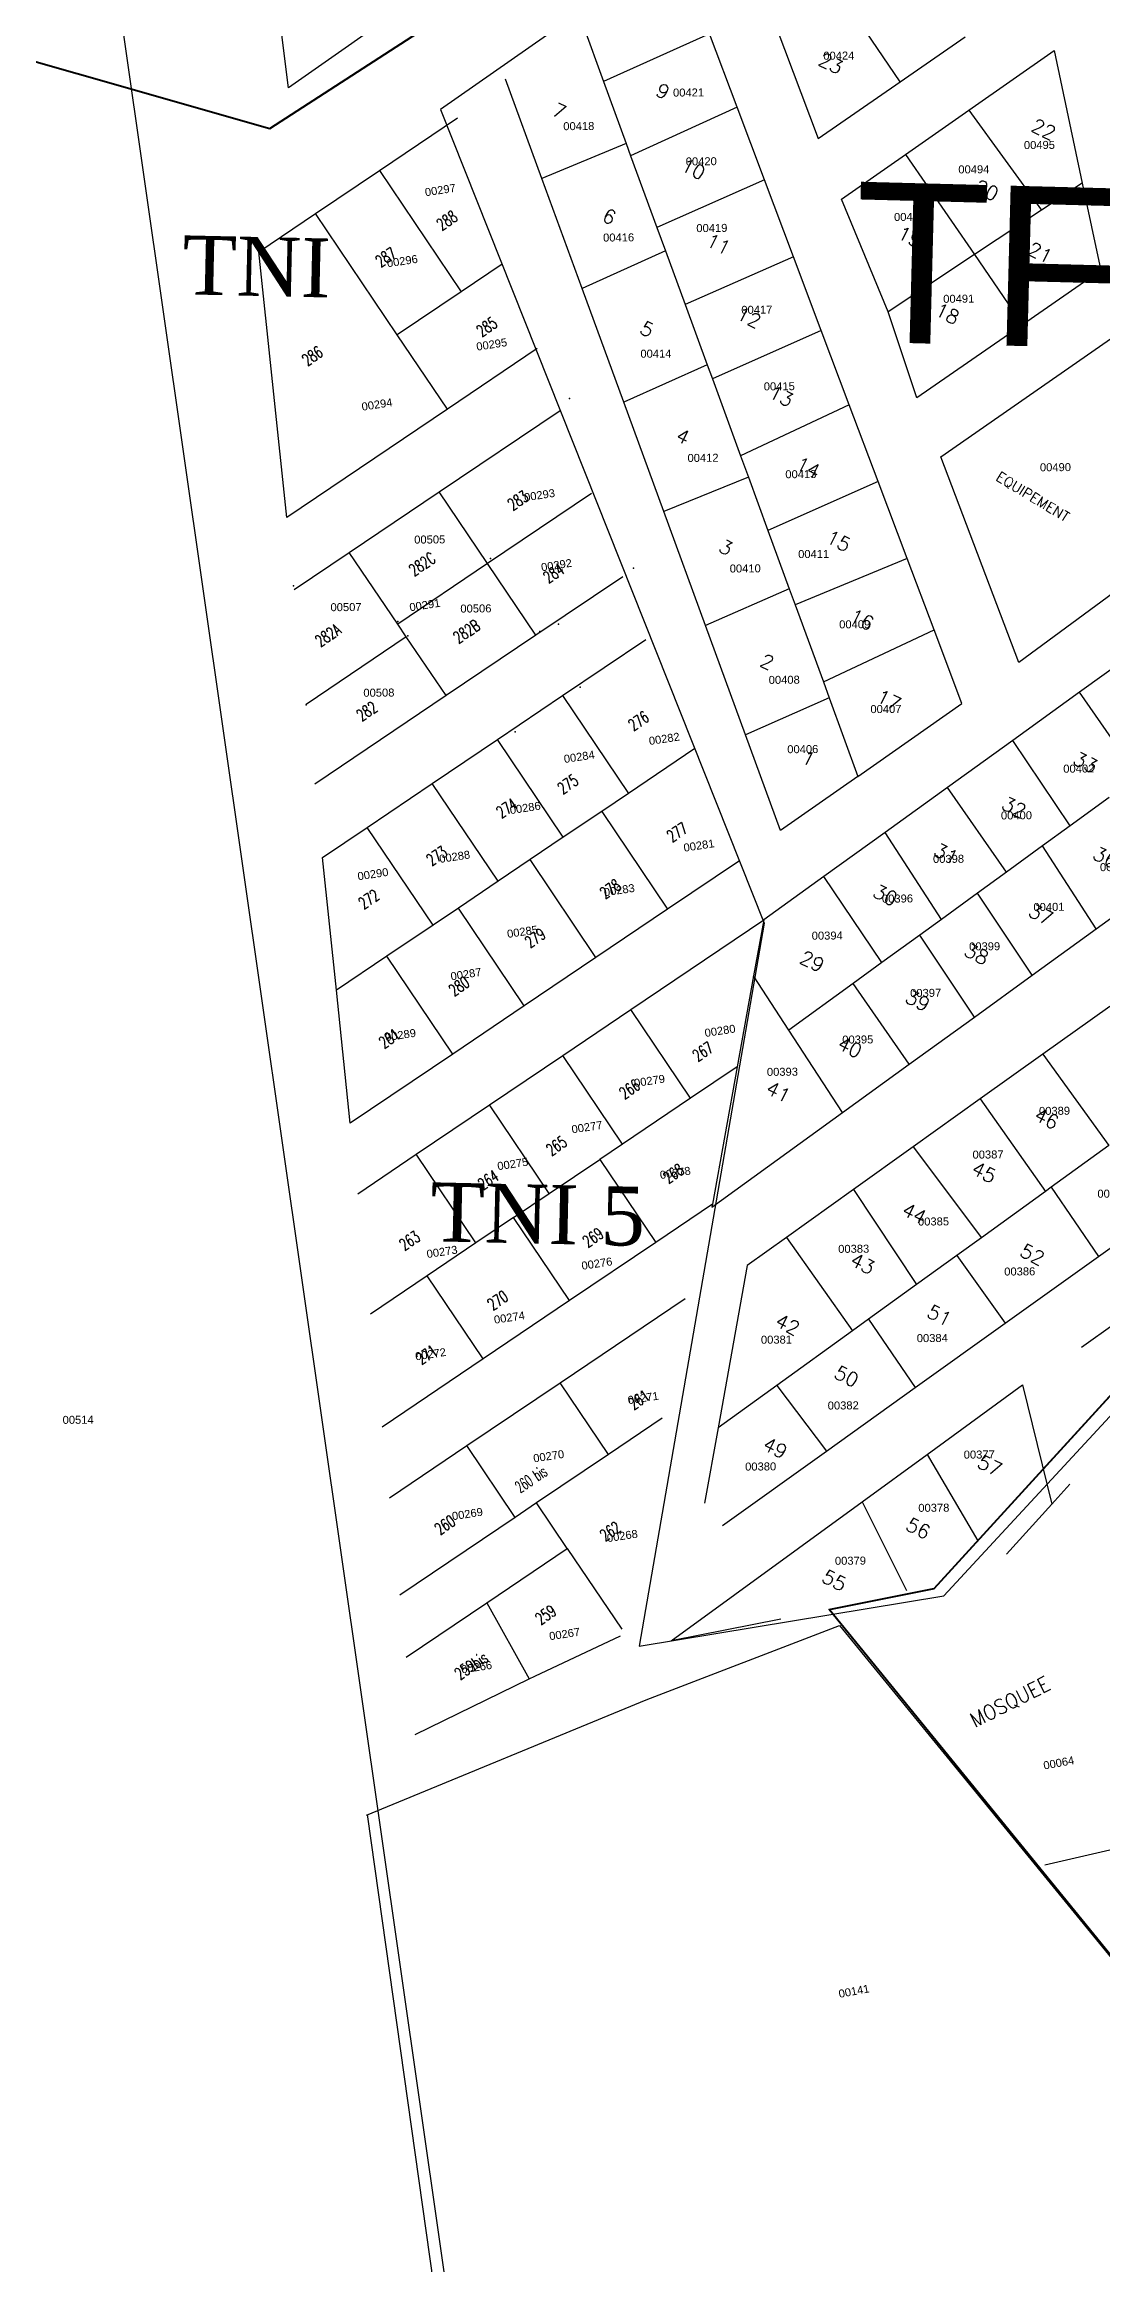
# Model space of a CAD drawing. Header units: metres. Extents: x 0 to 1324930, y 0 to 1631912.
# Drawn here: x 252953.2 to 253085.4, y 1630108.1 to 1630385.5 of the extents above; entities that cross this region are included whole.
import ezdxf
from ezdxf.enums import TextEntityAlignment as Align

# ---------------------------------------------------------------- set-up
doc = ezdxf.new("R2010")
doc.units = ezdxf.units.M
doc.header["$MEASUREMENT"] = 0
for name, color, linetype, lineweight in [('11', 7, 'Continuous', 0), ('ASSIETTE IMMAT', 7, 'Continuous', 0), ('Numero Titre Foncier', 4, 'Continuous', 0), ('TopoAlt', 3, 'Continuous', 0), ('TopoMat', 4, 'Continuous', 0)]:
    doc.layers.add(name, color=color, linetype=linetype, lineweight=lineweight)
for name, color, linetype in [('A_revoir_niveau_0', 7, 'Continuous'), ('historique_numero_parcelle', 7, 'Continuous'), ('limites_parcelles', 7, 'Continuous'), ('limites_sections', 7, 'Continuous'), ('limites_tf', 7, 'Continuous'), ('numero_lot', 7, 'Continuous'), ('numero_parcelle', 7, 'Continuous'), ('toponymie', 7, 'Continuous')]:
    doc.layers.add(name, color=color, linetype=linetype)
doc.styles.add('Annotative', font='romans.shx')
doc.styles.get("Standard").update_dxf_attribs({"font": 'txt.shx'})
doc.styles.add('Style-Arial', font='arial.ttf')
doc.styles.add('Style-FANCY', font='times.ttf')
doc.styles.add('Style-STANDARD', font='STANDARD.shx')

# ---------------------------------------------------------------- blocks, each defined once
blk = doc.blocks.new('TCPOINT_181')
at = {"color": 0}
blk.add_point((0, 0), dxfattribs=at)
at = {"layer": 'TopoAlt', "color": 0}
blk.add_attdef('ALT', text='', height=0.0015, dxfattribs=at).set_placement((0.0005, -0.0005), align=Align.TOP_LEFT)
at = {"layer": 'TopoMat', "color": 0}
blk.add_attdef('MAT', (0.0005, 0.0005), '', height=0.0015, dxfattribs=at)

msp = doc.modelspace()

# ---------------------------------------------------------------- linework, layer by layer
at = {"layer": 'A_revoir_niveau_0', "color": 0, "lineweight": 30}
msp.add_line((253064.47847, 1630192.47348, -1.032), (253127.17261, 1630261.11859, -1.032), dxfattribs=at)
at = {"layer": 'ASSIETTE IMMAT', "color": 2, "linetype": 'Continuous', "lineweight": 40}
msp.add_polyline3d([(253034.12191, 1629832.13926, 2.15992), (253017.23959, 1629997.64119, 1.16052), (253130.3778, 1629983.16094, 1.47266), (253107.12683, 1630079.57534, 0.86346), (253106.11178, 1630094.93864, 0.7718), (253095.88822, 1630135.18078, 0.51648), (253051.32866, 1630189.86855, 0.1078), (253064.47615, 1630192.48019, 0.11903), (253127.17084, 1630261.1237, -0.15523), (253240.32335, 1630302.58319, -0.16938), (253240.40206, 1630306.97036, -0.19482), (253214.44124, 1630371.06528, -0.62094), (253249.1608, 1630445.54933, -0.98556)], dxfattribs=at)
at = {"layer": 'limites_parcelles'}
for p, q in [((252983.738, 1630380.09278), (252981.20581, 1630399.92271)), ((253003.15646, 1630393.70205), (252983.738, 1630380.09278)), ((253060.22795, 1630380.82946), (253051.98418, 1630392.93739)), ((253020.55637, 1630387.84331), (253023.11665, 1630380.85573)), ((253036.376, 1630386.81713), (253023.11665, 1630380.85573)), ((253039.82453, 1630377.66862), (253036.376, 1630386.81713)), ((253044.68654, 1630387.78998), (253049.95803, 1630373.74167)), ((253060.22795, 1630380.82946), (253068.34092, 1630386.42863)), ((253068.78974, 1630377.26973), (253079.46204, 1630384.73093)), ((253079.46204, 1630384.73093), (253082.98168, 1630368.17055)), ((253015.41941, 1630368.73554), (253010.86409, 1630381.17344)), ((253023.11665, 1630380.85573), (253025.95189, 1630373.11774)), ((253049.95803, 1630373.74167), (253060.22795, 1630380.82946)), ((252995.08827, 1630369.72009), (253004.87478, 1630376.31768)), ((253039.82453, 1630377.66862), (253026.51389, 1630371.58392)), ((253043.251, 1630368.57859), (253039.82453, 1630377.66862)), ((253060.89729, 1630371.75197), (253068.78974, 1630377.26973)), ((253068.78974, 1630377.26973), (253077.88685, 1630364.79015)), ((253025.95189, 1630373.11774), (253015.41941, 1630368.73554)), ((253025.95189, 1630373.11774), (253026.51389, 1630371.58392)), ((252987.11658, 1630364.34597), (252995.08827, 1630369.72009)), ((252995.08827, 1630369.72009), (253005.30332, 1630354.55636)), ((253026.51389, 1630371.58392), (253029.8026, 1630362.60829)), ((253052.8733, 1630366.14225), (253060.89729, 1630371.75197)), ((253060.89729, 1630371.75197), (253069.50063, 1630359.22591)), ((253020.44704, 1630355.00803), (253015.41941, 1630368.73554)), ((253043.251, 1630368.57859), (253029.8026, 1630362.60829)), ((253046.87583, 1630358.96233), (253043.251, 1630368.57859)), ((253082.98168, 1630368.17055), (253077.88685, 1630364.79015)), ((253082.98168, 1630368.17055), (253085.30612, 1630357.23372)), ((252980.0085, 1630359.55404), (252987.11658, 1630364.34597)), ((252997.33241, 1630349.18672), (252987.11658, 1630364.34597)), ((253058.7026, 1630352.06144), (253052.8733, 1630366.14225)), ((253077.88685, 1630364.79015), (253069.50063, 1630359.22591)), ((253029.8026, 1630362.60829), (253030.86785, 1630359.70097)), ((252983.4982, 1630326.36652), (252980.0085, 1630359.55404)), ((253030.86785, 1630359.70097), (253020.44704, 1630355.00803)), ((253030.86785, 1630359.70097), (253033.33333, 1630352.97213)), ((253046.87583, 1630358.96233), (253033.33333, 1630352.97213)), ((253050.3507, 1630349.74392), (253046.87583, 1630358.96233)), ((253069.50063, 1630359.22591), (253058.7026, 1630352.06144)), ((253069.50063, 1630359.22591), (253075.51532, 1630350.46879)), ((253010.43834, 1630358.01363), (253005.30332, 1630354.55636)), ((253085.30612, 1630357.23372), (253075.51532, 1630350.46879)), ((253005.30332, 1630354.55636), (252997.33241, 1630349.18672)), ((253025.65485, 1630340.78853), (253020.44704, 1630355.00803)), ((253033.33333, 1630352.97213), (253036.08582, 1630345.45998)), ((253062.29214, 1630341.33226), (253058.7026, 1630352.06144)), ((253075.51532, 1630350.46879), (253062.29214, 1630341.33226)), ((253003.58727, 1630339.90513), (252997.33241, 1630349.18672)), ((253014.82196, 1630347.48245), (253003.58727, 1630339.90513)), ((253050.3507, 1630349.74392), (253036.7315, 1630343.69779)), ((253053.86073, 1630340.43222), (253050.3507, 1630349.74392)), ((253065.31036, 1630333.93095), (253087.07726, 1630349.05481)), ((253036.08582, 1630345.45998), (253025.65485, 1630340.78853)), ((253036.08582, 1630345.45998), (253036.7315, 1630343.69779)), ((253036.7315, 1630343.69779), (253040.26094, 1630334.06515)), ((253003.58727, 1630339.90513), (252983.4982, 1630326.36652)), ((253002.57428, 1630329.57413), (253017.68895, 1630339.75199)), ((253030.66287, 1630327.11456), (253025.65485, 1630340.78853)), ((253053.86073, 1630340.43222), (253040.26094, 1630334.06515)), ((253057.47409, 1630330.84642), (253053.86073, 1630340.43222)), ((253040.26094, 1630334.06515), (253041.23652, 1630331.40258)), ((253075.06406, 1630308.23782), (253065.31036, 1630333.93095)), ((253041.23652, 1630331.40258), (253030.66287, 1630327.11456)), ((253041.23652, 1630331.40258), (253043.68351, 1630324.72421)), ((253057.47409, 1630330.84642), (253043.68351, 1630324.72421)), ((253061.09193, 1630321.24871), (253057.47409, 1630330.84642)), ((252991.327, 1630321.99498), (253002.57428, 1630329.57413)), ((253008.60586, 1630320.60646), (253002.57428, 1630329.57413)), ((253021.60257, 1630329.36459), (253008.60586, 1630320.60646)), ((253035.88881, 1630312.84558), (253030.66287, 1630327.11456)), ((253043.68351, 1630324.72421), (253046.35347, 1630317.43728)), ((252984.44394, 1630317.35673), (252991.327, 1630321.99498)), ((252997.38382, 1630313.04422), (252991.327, 1630321.99498)), ((253008.60586, 1630320.60646), (252997.38382, 1630313.04422)), ((253014.64384, 1630311.64926), (253008.60586, 1630320.60646)), ((253061.09193, 1630321.24871), (253047.08207, 1630315.44878)), ((253064.46133, 1630312.3101), (253061.09193, 1630321.24871)), ((253092.51608, 1630321.10093), (253075.06406, 1630308.23782)), ((253025.51995, 1630318.96723), (253014.64384, 1630311.64926)), ((253046.35347, 1630317.43728), (253035.88881, 1630312.84558)), ((253046.35347, 1630317.43728), (253047.08207, 1630315.44878)), ((253047.08207, 1630315.44878), (253050.61239, 1630305.81376)), ((252998.45735, 1630311.45777), (252985.93461, 1630302.97106)), ((252998.45735, 1630311.45777), (252997.38382, 1630313.04422)), ((253003.43778, 1630304.0977), (252998.45735, 1630311.45777)), ((253014.64384, 1630311.64926), (253003.43778, 1630304.0977)), ((253040.88506, 1630299.20376), (253035.88881, 1630312.84558)), ((253050.61239, 1630305.81376), (253064.46133, 1630312.3101)), ((253067.93248, 1630303.10153), (253064.46133, 1630312.3101)), ((253094.72951, 1630313.2329), (253082.64396, 1630304.52276)), ((253017.99493, 1630304.10224), (253028.39789, 1630311.10544)), ((253050.61239, 1630305.81376), (253051.34058, 1630303.82636)), ((253003.43778, 1630304.0977), (252986.99517, 1630293.0173)), ((253009.84451, 1630298.60729), (253017.99493, 1630304.10224)), ((253017.99493, 1630304.10224), (253026.22367, 1630291.87778)), ((253051.34058, 1630303.82636), (253040.88506, 1630299.20376)), ((253051.34058, 1630303.82636), (253054.93651, 1630294.01227)), ((253054.93651, 1630294.01227), (253067.93248, 1630303.10153)), ((253082.64396, 1630304.52276), (253074.29138, 1630298.503)), ((253089.98648, 1630293.99315), (253082.64396, 1630304.52276)), ((253001.7005, 1630293.12282), (253009.84451, 1630298.60729)), ((253018.07966, 1630286.3933), (253009.84451, 1630298.60729)), ((253034.53022, 1630297.47519), (253026.22367, 1630291.87778)), ((253045.26401, 1630287.24742), (253040.88506, 1630299.20376)), ((253074.29138, 1630298.503), (253066.13178, 1630292.62232)), ((253081.49582, 1630287.83092), (253074.29138, 1630298.503)), ((252993.55008, 1630287.62787), (253001.7005, 1630293.12282)), ((253009.93972, 1630280.89195), (253001.7005, 1630293.12282)), ((253054.93651, 1630294.01227), (253045.26401, 1630287.24742)), ((253066.13178, 1630292.62232), (253058.33523, 1630287.0033)), ((253073.51276, 1630282.03708), (253066.13178, 1630292.62232)), ((253022.89679, 1630289.63733), (253018.07966, 1630286.3933)), ((253026.22367, 1630291.87778), (253022.89679, 1630289.63733)), ((253022.89679, 1630289.63733), (253031.12578, 1630277.4125)), ((253086.37023, 1630291.3686), (253081.49582, 1630287.83092)), ((252987.9661, 1630283.8598), (252993.55008, 1630287.62787)), ((253001.79571, 1630275.40748), (252993.55008, 1630287.62787)), ((253018.07966, 1630286.3933), (253013.94149, 1630283.59653)), ((253058.33523, 1630287.0033), (253050.68214, 1630281.48766)), ((253065.37427, 1630276.13044), (253058.33523, 1630287.0033)), ((253081.49582, 1630287.83092), (253078.02714, 1630285.31347)), ((252989.71095, 1630267.26604), (252987.9661, 1630283.8598)), ((253078.02714, 1630285.31347), (253073.51276, 1630282.03708)), ((253084.73609, 1630274.95458), (253078.02714, 1630285.31347)), ((253009.93972, 1630280.89195), (253004.97678, 1630277.54973)), ((253013.94149, 1630283.59653), (253009.93972, 1630280.89195)), ((253022.16859, 1630271.37452), (253013.94149, 1630283.59653)), ((253040.10847, 1630283.45808), (253031.12578, 1630277.4125)), ((253050.68214, 1630281.48766), (253043.15547, 1630276.06314)), ((253057.9407, 1630270.7354), (253050.68214, 1630281.48766)), ((253073.51276, 1630282.03708), (253069.89433, 1630279.41094)), ((253084.73609, 1630274.95458), (253093.08297, 1630280.99978)), ((253069.89433, 1630279.41094), (253065.37427, 1630276.13044)), ((253076.74156, 1630269.16458), (253069.89433, 1630279.41094)), ((253001.79571, 1630275.40748), (252996.01755, 1630271.51476)), ((253004.97678, 1630277.54973), (253001.79571, 1630275.40748)), ((253013.21139, 1630265.33653), (253004.97678, 1630277.54973)), ((253031.12578, 1630277.4125), (253022.16859, 1630271.37452)), ((253026.556, 1630264.85666), (253043.15547, 1630276.06314)), ((253043.15547, 1630276.06314), (253041.89713, 1630269.07963)), ((253065.37427, 1630276.13044), (253062.66132, 1630274.16147)), ((253062.66132, 1630274.16147), (253057.9407, 1630270.7354)), ((253069.5036, 1630263.92252), (253062.66132, 1630274.16147)), ((253076.74156, 1630269.16458), (253084.73609, 1630274.95458)), ((252996.01755, 1630271.51476), (252989.71095, 1630267.26604)), ((253004.2542, 1630259.29855), (252996.01755, 1630271.51476)), ((253022.16859, 1630271.37452), (253013.21139, 1630265.33653)), ((253057.9407, 1630270.7354), (253054.32581, 1630268.11184)), ((252991.44532, 1630250.67868), (252989.71095, 1630267.26604)), ((253041.89713, 1630269.07963), (253039.84714, 1630257.7026)), ((253046.30939, 1630262.29379), (253041.89713, 1630269.07963)), ((253054.32581, 1630268.11184), (253046.30939, 1630262.29379)), ((253061.35987, 1630258.02446), (253054.32581, 1630268.11184)), ((253069.5036, 1630263.92252), (253076.74156, 1630269.16458)), ((253013.21139, 1630265.33653), (253004.2542, 1630259.29855)), ((253018.03763, 1630259.10582), (253026.556, 1630264.85666)), ((253034.01406, 1630253.77712), (253026.556, 1630264.85666)), ((253086.43734, 1630265.26247), (253078.04805, 1630259.27036)), ((253053.01507, 1630251.98077), (253046.30939, 1630262.29379)), ((253061.35987, 1630258.02446), (253069.5036, 1630263.92252)), ((253004.2542, 1630259.29855), (252991.44532, 1630250.67868)), ((253008.87089, 1630252.93688), (253018.03763, 1630259.10582)), ((253025.49461, 1630248.04379), (253018.03763, 1630259.10582)), ((253078.04805, 1630259.27036), (253070.2241, 1630253.68206)), ((253078.04805, 1630259.27036), (253086.33629, 1630247.87248)), ((253039.84714, 1630257.7026), (253034.01406, 1630253.77712)), ((253039.84714, 1630257.7026), (253036.75041, 1630240.51642)), ((253053.01507, 1630251.98077), (253061.35987, 1630258.02446)), ((253034.01406, 1630253.77712), (253025.49461, 1630248.04379)), ((253070.2241, 1630253.68206), (253061.8466, 1630247.69837)), ((253070.2241, 1630253.68206), (253078.37667, 1630242.12392)), ((252999.70414, 1630246.76794), (253008.87089, 1630252.93688)), ((253016.33723, 1630241.8701), (253008.87089, 1630252.93688)), ((253036.68508, 1630240.15385), (253053.01507, 1630251.98077)), ((253025.49461, 1630248.04379), (253022.65257, 1630246.12582)), ((253061.8466, 1630247.69837), (253054.37361, 1630242.36074)), ((253061.8466, 1630247.69837), (253070.37875, 1630236.34771)), ((253086.33629, 1630247.87248), (253079.0944, 1630242.64228)), ((252992.37738, 1630241.8201), (252999.70414, 1630246.76794)), ((253007.16519, 1630235.68903), (252999.70414, 1630246.76794)), ((253016.33723, 1630241.8701), (253022.65257, 1630246.12582)), ((253022.65257, 1630246.12582), (253029.66049, 1630235.74094)), ((253054.37361, 1630242.36074), (253046.00118, 1630236.38068)), ((253054.37361, 1630242.36074), (253062.24607, 1630230.47417)), ((253078.37667, 1630242.12392), (253070.37875, 1630236.34771)), ((253079.0944, 1630242.64228), (253078.37667, 1630242.12392)), ((253079.0944, 1630242.64228), (253085.02313, 1630233.99768)), ((253011.86743, 1630238.85803), (253016.33723, 1630241.8701)), ((253036.75041, 1630240.51642), (253029.66049, 1630235.74094)), ((253036.75041, 1630240.51642), (253036.68508, 1630240.15385)), ((253082.90115, 1630222.6665), (253109.16315, 1630241.39967)), ((253109.16315, 1630241.39967), (253084.83164, 1630214.75859)), ((253085.02313, 1630233.99768), (253096.12351, 1630241.94023)), ((253011.86743, 1630238.85803), (253007.16519, 1630235.68903)), ((253018.87379, 1630228.47545), (253011.86743, 1630238.85803)), ((253007.16519, 1630235.68903), (253001.08131, 1630231.59169)), ((253029.66049, 1630235.74094), (253018.87379, 1630228.47545)), ((253046.00118, 1630236.38068), (253041.07336, 1630232.86095)), ((253046.00118, 1630236.38068), (253054.24383, 1630224.69484)), ((253067.28853, 1630234.11591), (253062.24607, 1630230.47417)), ((253070.37875, 1630236.34771), (253067.28853, 1630234.11591)), ((253067.28853, 1630234.11591), (253073.37253, 1630225.66145)), ((253073.37253, 1630225.66145), (253085.02313, 1630233.99768)), ((253001.08131, 1630231.59169), (252993.95816, 1630226.79444)), ((253008.08709, 1630221.20997), (253001.08131, 1630231.59169)), ((253041.07336, 1630232.86095), (253037.44171, 1630212.5601)), ((253018.87379, 1630228.47545), (253008.08709, 1630221.20997)), ((253017.71383, 1630218.21883), (253033.33039, 1630228.73716)), ((253062.24607, 1630230.47417), (253056.25906, 1630226.15027)), ((253056.25906, 1630226.15027), (253054.24383, 1630224.69484)), ((253056.25906, 1630226.15027), (253062.11153, 1630217.60397)), ((253062.11153, 1630217.60397), (253073.37253, 1630225.66145)), ((253054.24383, 1630224.69484), (253044.81443, 1630217.88479)), ((253008.08709, 1630221.20997), (252995.4348, 1630212.68148)), ((253006.02722, 1630210.35211), (253017.71383, 1630218.21883)), ((253023.75181, 1630209.26164), (253017.71383, 1630218.21883)), ((253044.81443, 1630217.88479), (253037.44171, 1630212.5601)), ((253044.81443, 1630217.88479), (253051.00138, 1630209.65444)), ((253051.00138, 1630209.65444), (253062.11153, 1630217.60397)), ((253063.57667, 1630209.25724), (253075.52731, 1630217.96263)), ((253075.52731, 1630217.96263), (253079.17035, 1630203.03952)), ((253030.46033, 1630213.7766), (253023.75181, 1630209.26164)), ((253037.44171, 1630212.5601), (253035.76348, 1630203.17881)), ((252996.36278, 1630203.83977), (253006.02722, 1630210.35211)), ((253012.0588, 1630201.38444), (253006.02722, 1630210.35211)), ((253023.75181, 1630209.26164), (253014.74733, 1630203.19562)), ((253038.009, 1630200.35813), (253051.00138, 1630209.65444)), ((253055.45229, 1630203.33906), (253063.57667, 1630209.25724)), ((253063.57667, 1630209.25724), (253069.93639, 1630198.44947)), ((253014.74733, 1630203.19562), (253012.0588, 1630201.38444)), ((253018.58887, 1630197.49415), (253014.74733, 1630203.19562)), ((253031.55975, 1630185.93463), (253055.45229, 1630203.33906)), ((253055.45229, 1630203.33906), (253061.02122, 1630192.23184)), ((253081.4379, 1630205.54466), (253079.17035, 1630203.03952)), ((253012.0588, 1630201.38444), (252997.64684, 1630191.6721)), ((253079.17035, 1630203.03952), (253073.52776, 1630196.8057)), ((253008.52006, 1630190.70963), (253018.58887, 1630197.49415)), ((253018.58887, 1630197.49415), (253025.39972, 1630187.39743)), ((252998.45323, 1630183.92644), (253008.52006, 1630190.70963)), ((253008.52006, 1630190.70963), (253013.8189, 1630181.18564)), ((253014.51187, 1630181.5229), (253025.24059, 1630186.56796)), ((253045.30375, 1630188.66469), (253031.55975, 1630185.93463)), ((252999.54617, 1630174.23937), (253013.8189, 1630181.18564)), ((253013.8189, 1630181.18564), (253014.51187, 1630181.5229)), ((253091.71043, 1630161.0236), (253078.31025, 1630157.93172))]:
    msp.add_line(p, q, dxfattribs=at)
at = {"layer": 'limites_sections', "color": 112, "linetype": 'Continuous', "lineweight": 40, "flags": 128}
msp.add_lwpolyline([(253271.08256, 1630189.80614), (253278.66491, 1630062.12861), (253370.89489, 1630071.74561), (253349.87463, 1629905.00727), (253292.36857, 1629875.25951), (253264.42056, 1629860.90563), (253283.21815, 1629825.84344), (253276.08156, 1629797.15961), (253264.68264, 1629775.42816), (253237.80426, 1629775.92513), (253235.59543, 1629794.86585), (253170.14815, 1629824.10855), (253140.06562, 1629837.2331), (253052.3, 1629847.28), (252785.96832, 1629991.31478), (252450.61003, 1630145.3448), (252531.29723, 1630284.32627), (252789.44045, 1630429.78295), (252981.38964, 1630375.00641), (253177.31661, 1630501.61916), (253238.7921, 1630544.17911), (253271.08256, 1630189.80614)], close=True, dxfattribs=at)
at = {"layer": 'limites_tf', "color": 5, "linetype": 'Continuous', "lineweight": 30}
for p, q in [((253028.46275, 1630178.5856), (253052.61588, 1630187.88973)), ((253052.61588, 1630187.88973), (253095.79744, 1630135.09949)), ((252993.46555, 1630164.16508), (253028.46275, 1630178.5856)), ((252993.56608, 1630164.25414), (253008.75514, 1630056.52145))]:
    msp.add_line(p, q, dxfattribs=at)
at = {"layer": 'limites_tf', "color": 5, "linetype": 'Continuous', "lineweight": 30, "elevation": -1.032, "flags": 128}
msp.add_lwpolyline([(253270.81869, 1630543.21295), (253272.2872, 1630565.48791), (253002.73265, 1630377.3766), (253043.21445, 1630275.65332), (253027.59585, 1630185.26779), (253065.67834, 1630191.58364), (253129.48145, 1630260.45924), (253245.88777, 1630301.7793), (253215.61607, 1630369.45639), (253249.82976, 1630447.06631), (253250.74205, 1630451.24536), (253264.84403, 1630515.79797), (253269.15146, 1630535.57566), (253270.81869, 1630543.21295)], close=True, dxfattribs=at)
at = {"layer": 'limites_tf', "color": 5, "linetype": 'Continuous', "lineweight": 30, "flags": 128}
msp.add_lwpolyline([(252410.0397, 1630048.28654), (252358.30611, 1630362.22955), (252398.2866, 1630445.3774), (252401.49028, 1630452.27289), (252938.41044, 1630558.6742), (253024.84914, 1629955.52289), (252896.31673, 1629872.19852), (252442.54999, 1629851.09414), (252410.0397, 1630048.28654)], close=True, dxfattribs=at)

# ---------------------------------------------------------------- block references
at = {"layer": 'toponymie', "color": 1, "xscale": 1000, "yscale": 1000, "zscale": 1000, "rotation": 359.3981}
for p in [(253018.85009, 1630341.22851, -1.032), (253008.975, 1630321.22567, -1.032), (253026.84866, 1630320.01473, -1.032), (252984.32712, 1630317.84003, -1.032), (252997.39524, 1630313.3772, -0.706), (252998.62882, 1630311.57398, -1.032), (253015.15735, 1630312.10342, -1.032), (253017.47456, 1630313.01625, -0.909), (253003.55512, 1630304.24034, -1.032), (253020.21205, 1630305.17602, -1.108), (252985.92593, 1630302.96518, -1.032), (253012.08383, 1630299.5811, -1.072)]:
    msp.add_blockref('TCPOINT_181', p, dxfattribs=at)

# ---------------------------------------------------------------- texts
at = {"layer": '11', "color": 5, "linetype": 'Continuous', "lineweight": 13, "style": 'Style-FANCY'}
for s, p in [('TNI ', (252981.11384, 1630357.71792, -1.032)), ('TNI 5', (253014.89721, 1630239.29248, -1.032))]:
    msp.add_text(s, height=7.367281, rotation=358.74223, dxfattribs=at).set_placement(p, align=Align.MIDDLE_CENTER)
at = {"layer": 'historique_numero_parcelle', "color": 7, "lineweight": 0, "style": 'Style-Arial'}
msp.add_text('00291', height=1, rotation=8.74223, dxfattribs=at).set_placement((252998.7774, 1630315.62331, -1.032), align=Align.TOP_LEFT)
at = {"layer": 'Numero Titre Foncier', "color": 4, "linetype": 'Continuous', "lineweight": 13, "style": 'Style-Arial'}
msp.add_text('TF 1084', height=19.99996, rotation=358.50053, dxfattribs=at).set_placement((253106.4303, 1630356.99157), align=Align.MIDDLE_CENTER)
at = {"layer": 'numero_lot', "color": 7, "linetype": 'Continuous', "lineweight": 0, "style": 'Style-STANDARD'}
for s, height, rotation, width, p in [('288', 1.473456, 33.959238, 0.738818, (253002.89306, 1630362.17905, -1.032)), ('287', 1.473456, 33.959238, 0.738818, (252995.23396, 1630357.59682, -1.032)), ('285', 1.473456, 33.959238, 0.738818, (253007.86968, 1630348.86807, -1.032)), ('286', 1.473456, 33.959238, 0.738818, (252986.06057, 1630345.23222, -1.032)), ('283', 1.473456, 33.959238, 0.738818, (253011.77541, 1630327.18667, -1.032)), ('282C', 1.473456, 33.959238, 0.738818, (252999.42928, 1630318.97903, -1.032)), ('284', 1.473456, 33.959238, 0.738818, (253016.23216, 1630318.07764, -1.032)), ('282A', 1.473456, 33.959238, 0.738818, (252987.69394, 1630310.11776, -1.032)), ('282B', 1.473456, 33.959238, 0.738818, (253004.96979, 1630310.55877, -1.032)), ('282', 1.473456, 33.959238, 0.738818, (252992.86467, 1630300.83363, -1.032)), ('276', 1.473456, 33.959238, 0.738818, (253026.85946, 1630299.61733, -1.032)), ('275', 1.473456, 33.959238, 0.738818, (253018.01454, 1630291.70566, -1.032)), ('274', 1.473456, 33.959238, 0.738818, (253010.35901, 1630288.72234, -1.032)), ('277', 1.473456, 33.959238, 0.738818, (253031.67532, 1630285.72811, -1.032)), ('273', 1.473456, 33.959238, 0.738818, (253001.61079, 1630282.7583, -1.032)), ('278', 1.473456, 33.959238, 0.738818, (253023.31735, 1630278.6134, -1.032)), ('272', 1.473456, 33.959238, 0.738818, (252993.11184, 1630277.34059, -1.032)), ('279', 1.473456, 33.959238, 0.738818, (253013.92756, 1630272.49416, -1.032)), ('280', 1.473456, 33.959238, 0.738818, (253004.40504, 1630266.45604, -1.032)), ('281', 1.473456, 33.959238, 0.738818, (252995.6787, 1630259.93128, -1.032)), ('267', 1.473456, 33.959238, 0.738818, (253034.903, 1630258.30167, -1.032)), ('266', 1.473456, 33.959238, 0.738818, (253025.74095, 1630253.59609, -1.032)), ('265', 1.473456, 33.959238, 0.738818, (253016.58294, 1630246.51427, -1.032)), ('268', 1.473456, 33.959238, 0.738818, (253031.22566, 1630243.03794, -1.032)), ('264', 1.473456, 33.959238, 0.738818, (253008.04943, 1630242.24335, -1.032)), ('263', 1.473456, 33.959238, 0.738818, (252998.22013, 1630234.65955, -1.032)), ('269', 1.473456, 33.959238, 0.738818, (253021.15288, 1630235.05576, -1.032)), ('270', 1.473456, 33.959238, 0.738818, (253009.24039, 1630227.19455, -1.032)), ('271', 1.473456, 33.959238, 0.738818, (253000.3517, 1630220.40413, -1.032)), ('261', 1.473456, 33.959238, 0.738818, (253026.88742, 1630214.76723, -1.032)), ('260 bis', 1.473456, 33.959238, 0.6157, (253012.69881, 1630204.37486, -1.032)), ('260', 1.473456, 33.959238, 0.738818, (253002.64944, 1630199.11478, -1.032)), ('262', 1.473456, 33.959238, 0.738818, (253023.31798, 1630198.34078, -1.032)), ('259', 1.473456, 33.959238, 0.738818, (253015.24141, 1630187.88688, -1.032)), ('259bis', 1.473456, 33.959238, 0.738818, (253005.15299, 1630181.01347, -1.032)), ('MOSQUEE', 1.84159, 27.030182, 1.019512, (253069.54401, 1630175.06059))]:
    msp.add_text(s, height=height, rotation=rotation, dxfattribs=dict(at, width=width)).set_placement(p)
at = {"layer": 'numero_lot', "color": 7, "lineweight": 0, "width": 2.5, "attachment_point": 1, "style": 'Annotative'}
for s, insert, char_height, rotation in [('23', (253050.60182, 1630384.58564, -1.032), 1.75, 333.4981363), ('7', (253017.29132, 1630378.28793, -1.032), 1.75, 333.4981363), ('9', (253030.2578, 1630380.7619, -1.032), 1.75, 333.4981363), ('22', (253077.22013, 1630376.34152, -1.032), 1.75, 333.4981363), ('10', (253033.39864, 1630371.37387, -1.032), 1.75, 333.4981363), ('20', (253070.07309, 1630368.73101, -1.032), 1.75, 333.4981363), ('6', (253023.56685, 1630365.10204, -1.032), 1.75, 333.4981363), ('11', (253036.53949, 1630361.98584, -1.032), 1.75, 333.4981363), ('19', (253060.46441, 1630362.90664, -1.032), 1.75, 333.4981363), ('21', (253076.78992, 1630360.91217, -1.032), 1.75, 333.4981363), ('5', (253028.27812, 1630351.02, -1.032), 1.75, 333.4981363), ('12', (253040.35091, 1630352.82216, -1.032), 1.75, 333.4981363), ('18', (253065.17075, 1630353.29673, -1.032), 1.75, 333.4981363), ('13', (253044.38667, 1630342.9879, -1.032), 1.75, 333.4981363), ('4', (253032.76504, 1630337.60853, -1.032), 1.75, 333.4981363), ('14', (253047.75063, 1630334.04733, -1.032), 1.75, 333.4981363), ('EQUIPEMENT', (253072.74822, 1630332.16589, -1.032), 1.25, 328.6749927), ('3', (253038.14688, 1630323.75083, -1.032), 1.75, 333.4981363), ('15', (253051.56205, 1630324.88365, -1.032), 1.75, 333.4981363), ('16', (253054.47978, 1630315.04816, -1.032), 1.75, 333.4981363), ('2', (253043.30561, 1630309.44567, -1.032), 1.75, 333.4981363), ('17', (253057.84497, 1630304.98956, -1.032), 1.75, 333.4981363), ('1', (253048.46187, 1630297.37658, -1.032), 1.75, 333.4981363), ('33', (253082.45033, 1630297.19043, -1.032), 1.75, 333.4981363), ('32', (253073.51222, 1630291.59041, -1.032), 1.75, 333.4981363), ('31', (253065.02158, 1630285.76727, -1.032), 1.75, 333.4981363), ('36', (253084.92306, 1630285.34199, -1.032), 1.75, 333.4981363), ('30', (253057.42462, 1630280.61594, -1.032), 1.75, 333.4981363), ('37', (253076.88111, 1630278.17771, -1.032), 1.75, 333.4981363), ('38', (253068.83669, 1630273.24949, -1.032), 1.75, 333.4981363), ('29', (253048.26586, 1630272.33239, -1.032), 1.75, 333.4981363), ('39', (253061.46408, 1630267.42758, -1.032), 1.75, 333.4981363), ('40', (253052.97343, 1630261.60444, -1.032), 1.75, 333.4981363), ('41', (253044.03533, 1630256.00442, -1.032), 1.75, 333.4981363), ('46', (253077.58003, 1630252.68729, -1.032), 1.75, 333.4981363), ('45', (253069.76119, 1630245.97046, -1.032), 1.75, 333.4981363), ('44', (253061.0462, 1630240.81789, -1.032), 1.75, 333.4981363), ('43', (253054.5685, 1630234.54976, -1.032), 1.75, 333.4981363), ('52', (253075.8099, 1630235.69121, -1.032), 1.75, 333.4981363), ('42', (253045.1854, 1630226.93678, -1.032), 1.75, 333.4981363), ('51', (253064.19074, 1630228.07576, -1.032), 1.75, 333.4981363), ('50', (253052.57157, 1630220.46032, -1.032), 1.75, 333.4981363), ('49', (253043.63716, 1630211.5062, -1.032), 1.75, 333.4981363), ('57', (253070.47243, 1630209.29971, -1.032), 1.75, 333.4981363), ('56', (253061.53679, 1630201.46362, -1.032), 1.75, 333.4981363), ('55', (253051.03442, 1630194.96744, -1.032), 1.75, 333.4981363)]:
    msp.add_mtext(s, dxfattribs=dict(at, insert=insert, char_height=char_height, rotation=rotation))
at = {"layer": 'numero_parcelle', "color": 5, "lineweight": 0, "style": 'Style-Arial'}
for s, rotation, p in [('00424', 0.43413, (253050.60182, 1630384.58564, -1.032)), ('00421', 0.43413, (253031.80849, 1630379.97453, -1.032)), ('00418', 0.43413, (253018.08277, 1630375.77658, -1.032)), ('00495', 0.43413, (253075.69081, 1630373.41681, -1.032)), ('00420', 0.43413, (253033.39864, 1630371.37387, -1.032)), ('00494', 0.43413, (253067.49094, 1630370.37343, -1.032)), ('00297', 8.74223, (253000.71123, 1630367.49834, -555362.70023)), ('00492', 0.43413, (253059.44952, 1630364.42795, -1.032)), ('00416', 0.43413, (253023.05971, 1630361.85538, -1.032)), ('00419', 0.43413, (253034.72488, 1630363.03933, -1.032)), ('00296', 8.74223, (252995.96084, 1630358.61866, -1.032)), ('00493', 0.43413, (253074.87956, 1630357.89132, -1.032)), ('00491', 0.43413, (253065.59894, 1630354.19855, -1.032)), ('00417', 0.43413, (253040.35091, 1630352.82216, -1.032)), ('00295', 8.74223, (253007.14248, 1630348.20281, -1.032)), ('00414', 0.43413, (253027.72898, 1630347.33442, -1.032)), ('00415', 0.43413, (253043.15611, 1630343.25288, -1.032)), ('00294', 8.74223, (252992.79313, 1630340.69495, -1.032)), ('00412', 0.43413, (253033.61941, 1630334.30812, -1.032)), ('00413', 0.43413, (253045.85346, 1630332.27011, -1.032)), ('00490', 0.43413, (253077.69415, 1630333.13891, -1.032)), ('00293', 8.74223, (253013.11878, 1630329.3607, -1.032)), ('00505', 0.43413, (252999.43756, 1630324.10182)), ('00292', 8.74223, (253015.24276, 1630320.62194, -1.032)), ('00410', 0.43413, (253038.89873, 1630320.48425, -1.032)), ('00411', 0.43413, (253047.45617, 1630322.29262, -1.032)), ('00507', 0.43413, (252988.96943, 1630315.65182)), ('00506', 0.43413, (253005.21364, 1630315.48116)), ('00409', 0.43413, (253052.58771, 1630313.50648, -1.032)), ('00408', 0.43413, (253043.77523, 1630306.56411, -1.032)), ('00508', 0.43413, (252993.08106, 1630304.95947)), ('00407', 0.43413, (253056.49461, 1630302.91301, -1.032)), ('00282', 8.74223, (253028.72097, 1630298.90789, -1.032)), ('00406', 0.43413, (253046.09508, 1630297.89679, -1.032)), ('00284', 8.74223, (253018.08488, 1630296.65795, -1.032)), ('00402', 0.43413, (253080.6134, 1630295.46764, -1.032)), ('00286', 8.74223, (253011.32787, 1630290.26652, -1.032)), ('00400', 0.43413, (253072.81696, 1630289.62008, -1.032)), ('00288', 8.74223, (253002.50959, 1630284.16869, -1.032)), ('00281', 8.74223, (253033.05975, 1630285.56749, -1.032)), ('00398', 0.43413, (253064.32164, 1630284.18187, -1.032)), ('00290', 8.74223, (252992.28866, 1630281.99241, -1.032)), ('00403', 0.43413, (253085.20545, 1630283.15848, -1.032)), ('00283', 8.74223, (253023.09501, 1630279.99152, -1.032)), ('00396', 0.43413, (253057.94091, 1630279.22393, -1.032)), ('00401', 0.43413, (253076.88111, 1630278.17771, -1.032)), ('00285', 8.74223, (253010.98815, 1630274.79372, -1.032)), ('00394', 0.43413, (253049.15271, 1630274.59279, -1.032)), ('00399', 0.43413, (253068.83669, 1630273.24949, -1.032)), ('00287', 8.74223, (253003.92408, 1630269.48519, -1.032)), ('00397', 0.43413, (253061.46408, 1630267.42758, -1.032)), ('00289', 8.74223, (252995.73446, 1630261.88349, -1.032)), ('00280', 8.74223, (253035.69431, 1630262.41343, -1.032)), ('00395', 0.43413, (253052.97343, 1630261.60444, -1.032)), ('00279', 8.74223, (253026.8724, 1630256.15012, -1.032)), ('00393', 0.43413, (253043.54929, 1630257.56676, -1.032)), ('00277', 8.74223, (253019.05341, 1630250.36148, -1.032)), ('00389', 0.43413, (253077.58003, 1630252.68729, -1.032)), ('00275', 8.74223, (253009.77182, 1630245.7639, -1.032)), ('00278', 8.74223, (253030.09378, 1630244.65546, -1.032)), ('00387', 0.43413, (253069.26379, 1630247.22784, 0.00002)), ('00388', 0.43413, (253084.88337, 1630242.34028, 0.00002)), ('00385', 0.43413, (253062.4454, 1630238.85752, 0.00002)), ('00273', 8.74223, (253000.92903, 1630234.78246, -1.032)), ('00276', 8.74223, (253020.29211, 1630233.31129, -1.032)), ('00383', 0.43413, (253052.46454, 1630235.4449, 0.00002)), ('00386', 0.43413, (253073.2289, 1630232.61378, 0.00002)), ('00274', 8.74223, (253009.35036, 1630226.5677, -1.032)), ('00381', 0.43413, (253042.80205, 1630224.08948, 0.00002)), ('00384', 0.43413, (253062.29232, 1630224.28673, 0.00002)), ('00272', 8.74223, (252999.49008, 1630221.98283, -1.032)), ('00271', 8.74223, (253026.08488, 1630216.51477, -1.032)), ('00382', 0.43413, (253051.1538, 1630215.8613, 0.00002)), ('00514', 0.43413, (252955.46767, 1630214.07078)), ('00270', 8.74223, (253014.26328, 1630209.24115, -1.032)), ('00377', 0.43413, (253068.16469, 1630209.7272, 0.00002)), ('00380', 0.43413, (253040.82727, 1630208.23133, 0.00002)), ('00269', 8.74223, (253004.09687, 1630202.01397, -1.032)), ('00378', 0.43413, (253062.48585, 1630203.07507, 0.00002)), ('00268', 8.74223, (253023.47314, 1630199.27065, -1.032)), ('00379', 0.43413, (253052.05493, 1630196.45545, 0.00002)), ('00267', 8.74223, (253016.25648, 1630187.01178, -1.032)), ('00266', 8.74223, (253005.24793, 1630182.86603, -1.032)), ('00064', 10.56223, (253078.05138, 1630170.83944)), ('00141', 10.56223, (253052.44381, 1630142.3012))]:
    msp.add_text(s, height=1, rotation=rotation, dxfattribs=at).set_placement(p, align=Align.TOP_LEFT)

doc.saveas('drawing.dxf')
